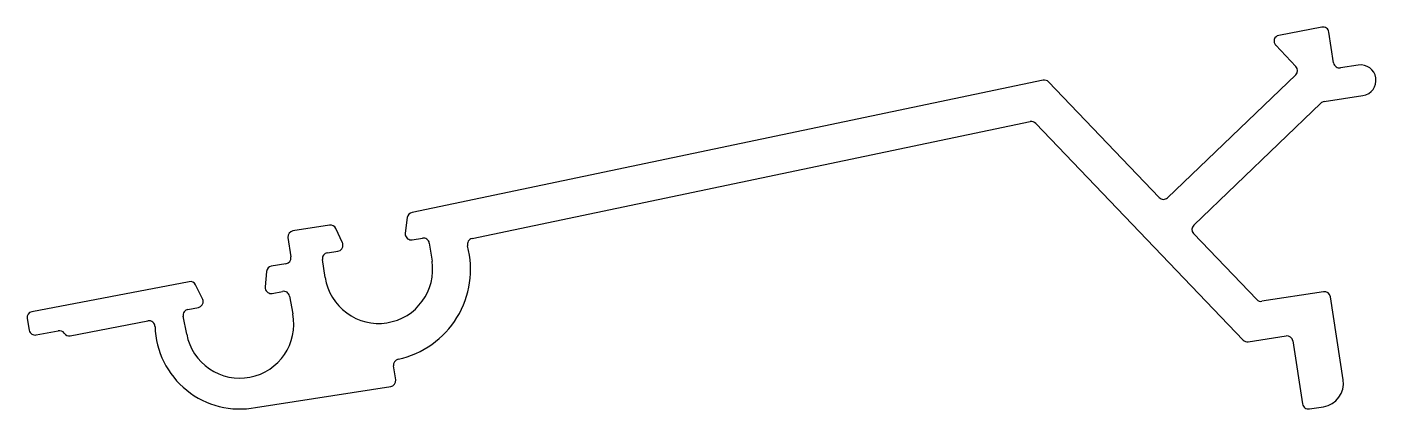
# Model space of a CAD drawing. Extents: x -29 to 28, y 0.6 to 16.7.
import ezdxf

# ---------------------------------------------------------------- set-up
doc = ezdxf.new("R2010")
doc.units = 0
doc.layers.add('CLIP', color=4, linetype='CONTINUOUS')

msp = doc.modelspace()

# ---------------------------------------------------------------- linework, layer by layer
at = {"layer": 'CLIP', "color": 7}
for p, q in [((25.751, 16.718), (23.927, 16.371)), ((26.245, 15.209), (26.044, 16.511)), ((23.794, 15.953), (24.648, 15.061)), ((27.286, 15.117), (26.531, 15)), ((13.965, 14.477), (-12.698, 8.9)), ((18.872, 9.526), (14.196, 14.405)), ((24.64, 14.708), (19.225, 9.519)), ((25.84, 13.578), (27.484, 13.832)), ((20.332, 8.363), (25.705, 13.512)), ((-10.171, 7.794), (13.423, 12.729)), ((13.655, 12.658), (22.417, 3.514)), ((-12.912, 8.681), (-12.996, 8.029)), ((-16.196, 8.36), (-17.745, 8.121)), ((-15.652, 7.619), (-15.931, 8.218)), ((22.996, 5.222), (20.325, 8.01)), ((-17.953, 7.835), (-17.827, 7.018)), ((-12.705, 7.745), (-12.263, 7.813)), ((-11.978, 7.605), (-11.862, 6.849)), ((-16.378, 6.151), (-16.495, 6.907)), ((-16.286, 7.192), (-15.844, 7.261)), ((-18.858, 6.412), (-18.92, 5.757)), ((-18.036, 6.733), (-18.656, 6.637)), ((-22.129, 5.976), (-28.78, 4.71)), ((-21.56, 5.254), (-21.859, 5.843)), ((-18.619, 5.484), (-18.18, 5.567)), ((-17.888, 5.368), (-17.745, 4.617)), ((25.82, 5.551), (23.214, 5.148)), ((26.646, 1.84), (26.105, 5.342)), ((-22.178, 4.806), (-21.739, 4.89)), ((-28.979, 4.417), (-28.886, 3.926)), ((-27.156, 3.696), (-23.869, 4.321)), ((-22.234, 3.762), (-22.377, 4.514)), ((-28.593, 3.727), (-27.662, 3.905)), ((22.635, 3.44), (24.236, 3.687)), ((24.521, 3.478), (24.932, 0.816)), ((-13.399, 1.835), (-13.49, 2.421)), ((-19.319, 0.668), (-13.608, 1.55)), ((25.217, 0.607), (25.81, 0.699))]:
    msp.add_line(p, q, dxfattribs=at)
for centre, radius, start, end in [((25.797, 16.473), 0.25, 8.7782, 100.7782), ((23.974, 16.126), 0.25, 100.7782, 223.7782), ((24.467, 14.888), 0.25, 313.7782, 43.7782), ((26.492, 15.247), 0.25, 188.7782, 278.7782), ((27.385, 14.475), 0.65, 278.7782, 98.7782), ((14.016, 14.232), 0.25, 43.7782, 101.8146), ((25.878, 13.331), 0.25, 98.7782, 133.7782), ((13.475, 12.485), 0.25, 43.7782, 101.8146), ((19.052, 9.699), 0.25, 223.7782, 313.7782), ((-12.66, 8.649), 0.254, 98.7782, 172.6339), ((-17.706, 7.874), 0.25, 98.7782, 188.7782), ((-16.158, 8.113), 0.25, 24.9226, 98.7782), ((-12.744, 7.996), 0.254, 172.6339, 188.7782), ((20.505, 8.183), 0.25, 133.7782, 223.7782), ((-15.883, 7.512), 0.254, 278.7782, 8.7782), ((-15.883, 7.512), 0.254, 8.7782, 24.9226), ((-14.12, 6.5), 3.885, 282.2444, 14.7003), ((-12.744, 7.996), 0.254, 188.7782, 278.7782), ((-12.225, 7.566), 0.25, 8.7782, 98.7783), ((-10.12, 7.549), 0.25, 101.8146, 194.7003), ((-18.074, 6.98), 0.25, 278.7782, 8.7782), ((-16.248, 6.945), 0.25, 98.7782, 188.7783), ((-14.12, 6.5), 2.285, 278.7782, 8.7782), ((-18.607, 6.39), 0.252, 101.12, 174.9756), ((-22.082, 5.73), 0.25, 26.9226, 100.7782), ((-18.667, 5.733), 0.254, 174.6339, 190.7782), ((-14.12, 6.5), 2.285, 188.7782, 278.7782), ((-21.787, 5.139), 0.254, 280.7782, 10.7782), ((-21.787, 5.139), 0.254, 10.7782, 26.9226), ((-18.667, 5.733), 0.254, 190.7782, 280.7782), ((-18.133, 5.322), 0.25, 10.7782, 100.7783), ((23.176, 5.395), 0.25, 223.7782, 278.7782), ((25.858, 5.304), 0.25, 8.7782, 98.7782), ((-28.733, 4.464), 0.25, 100.7782, 190.7782), ((-22.132, 4.56), 0.25, 100.7782, 190.7783), ((-19.989, 4.189), 2.285, 280.7782, 10.7782), ((-23.823, 4.076), 0.25, 1.7015, 100.7782), ((-19.989, 4.189), 3.585, 181.7015, 280.7782), ((-28.64, 3.973), 0.25, 190.7782, 280.7782), ((-27.615, 3.659), 0.25, 34.3564, 100.7782), ((-27.202, 3.941), 0.25, 214.3564, 280.7782), ((-19.989, 4.189), 2.285, 190.7782, 280.7782), ((22.597, 3.687), 0.25, 223.7782, 278.7782), ((24.274, 3.44), 0.25, 8.7782, 98.7782), ((-13.243, 2.459), 0.25, 102.2444, 188.7782), ((-13.646, 1.797), 0.25, 278.7782, 8.7782), ((25.658, 1.687), 1, 278.7782, 8.7782), ((25.179, 0.854), 0.25, 188.7782, 278.7782)]:
    msp.add_arc(centre, radius, start, end, dxfattribs=at)

doc.saveas('drawing.dxf')
